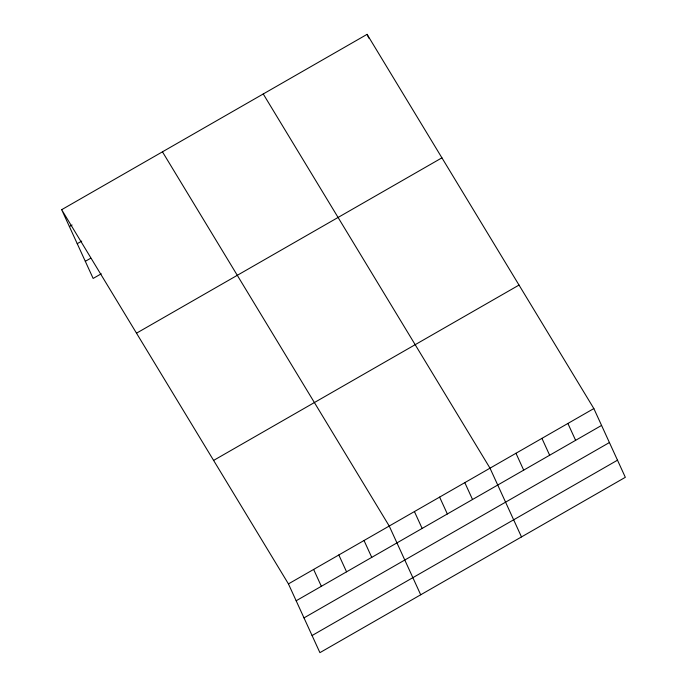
<?xml version="1.0" encoding="UTF-8"?>
<svg xmlns="http://www.w3.org/2000/svg" width="687" height="687" viewBox="0 0 687 687"><rect width="100%" height="100%" fill="white"/><g stroke="black" fill="none" stroke-linecap="round" stroke-linejoin="round"><path stroke-width="1.03" d="M61.667 209.69L367.09 34.35L593.851 408.559L625.333 477.31L319.91 652.65L288.437 583.898L61.667 209.69L93.149 278.441L101.247 273.795M69.396 226.564L72.092 225.01M77.227 243.679L81.727 241.103M85.308 261.326L90.71 258.226M136.507 333.178L441.921 157.838M213.605 460.41L519.02 285.071M288.437 583.898L593.851 408.559M296.157 600.764L601.572 425.425M303.998 617.888L609.412 442.548M312.078 635.527L617.493 460.187M263.241 93.964L490.011 468.173L521.485 536.925M162.458 151.827L389.228 526.036L420.702 594.787M567.891 423.458L575.612 440.324M367.09 34.35L368.799 38.094M541.931 438.366L549.652 455.232M515.971 453.265L523.692 470.14M464.816 482.635L472.536 499.509M439.62 497.105L447.34 513.97M414.424 511.575L422.144 528.44M364.024 540.506L371.753 557.372M338.828 554.967L346.557 571.833M313.633 569.437L321.353 586.303"/></g></svg>
